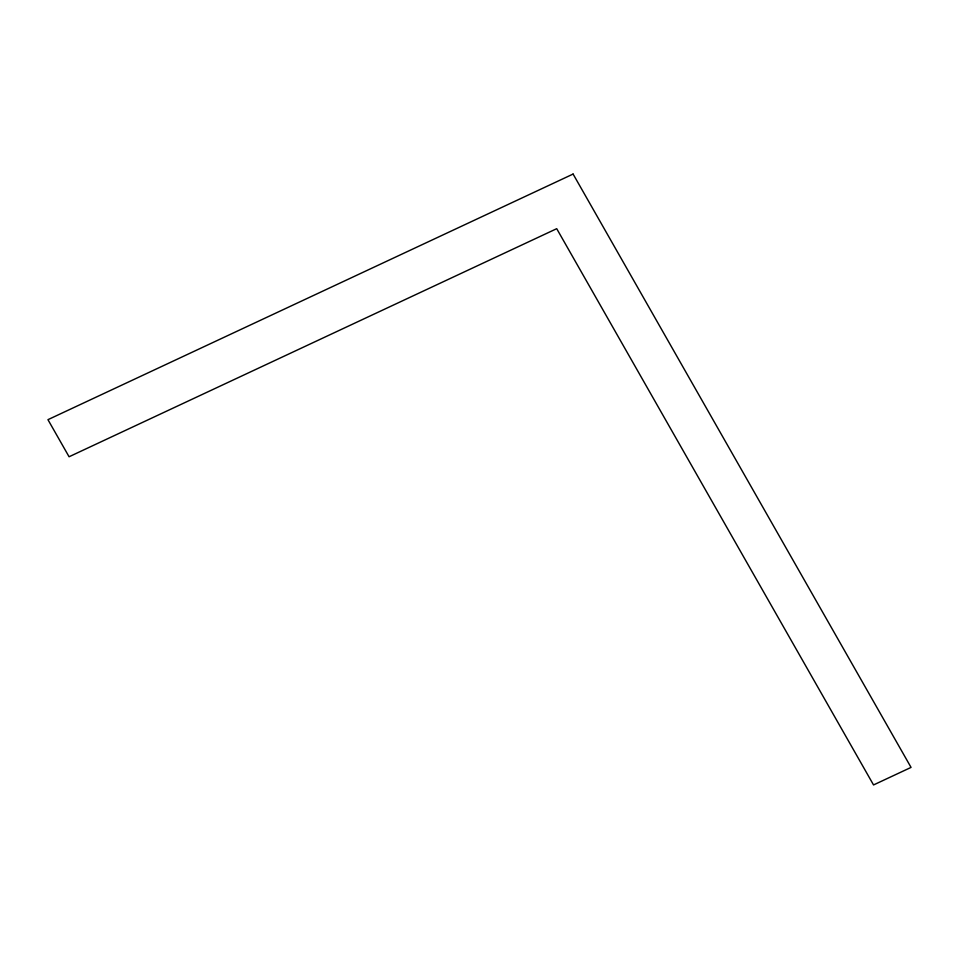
<?xml version="1.0" encoding="UTF-8"?>
<svg xmlns="http://www.w3.org/2000/svg" width="959" height="959" viewBox="0 0 959 959"><rect width="100%" height="100%" fill="white"/><g stroke="black" fill="none" stroke-linecap="round" stroke-linejoin="round"><path stroke-width="1.44" d="M573.098 174.058L47.95 419.67L69.072 456.76L556.711 228.686L873.541 784.941L911.05 767.404L573.098 174.058"/></g></svg>
